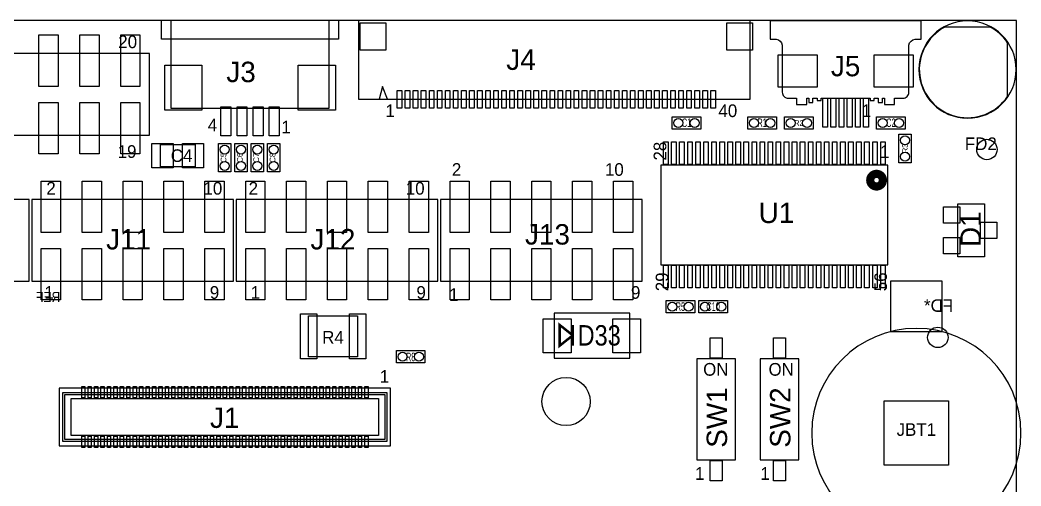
# Model space of a CAD drawing. Extents: x -5 to 100, y 0 to 70.
# Drawn here: x 38.1 to 100.3, y 41.1 to 70 of the extents above; entities that cross this region are included whole.
import ezdxf
from ezdxf.enums import TextEntityAlignment as Align

# ---------------------------------------------------------------- set-up
doc = ezdxf.new("R2010")
doc.units = 0
for name, color, linetype in [('BG_OUTLINE', 3, 'CONTINUOUS'), ('PG_ASSEMBLY_TOP', 23, 'CONTINUOUS'), ('PIN_BOTTOM', 211, 'CONTINUOUS'), ('PIN_TOP', 160, 'CONTINUOUS'), ('RD_ASSEMBLY_BOTTOM', 2, 'CONTINUOUS'), ('RD_ASSEMBLY_TOP', 2, 'CONTINUOUS')]:
    doc.layers.add(name, color=color, linetype=linetype)

msp = doc.modelspace()

# ---------------------------------------------------------------- linework, layer by layer
at = {"layer": 'BG_OUTLINE'}
for points in [[(99.9998, 70.006718), (0, 70.006718)], [(74.915014, 0), (99.9998, 0), (99.9998, 70.006718)]]:
    msp.add_lwpolyline(points, dxfattribs=at)
at = {"layer": 'PG_ASSEMBLY_TOP'}
for points in [[(57.858914, 70.03161), (57.858914, 68.83019), (46.860714, 68.83019), (46.860714, 70.03161)], [(59.093608, 70.000876), (59.093608, 65.100962), (83.443572, 65.100962), (83.443572, 70.000876)], [(20.863814, 62.865), (46.111414, 62.865), (46.111414, 67.945), (20.863814, 67.945)], [(60.893452, 65.100962), (60.593478, 65.901062), (60.39358, 65.100962)], [(80.376014, 63.246), (78.598014, 63.246), (78.598014, 64.008), (80.376014, 64.008)], [(85.075014, 63.246), (83.297014, 63.246), (83.297014, 64.008), (85.075014, 64.008)], [(85.583014, 64.008), (87.361014, 64.008), (87.361014, 63.246), (85.583014, 63.246)], [(93.076014, 63.246), (91.298014, 63.246), (91.298014, 64.008), (93.076014, 64.008)], [(93.4466, 62.93358), (93.4466, 61.15558), (92.6846, 61.15558), (92.6846, 62.93358)], [(46.784514, 62.2935), (48.943514, 62.2935), (48.943514, 60.8965), (46.784514, 60.8965)], [(50.404014, 60.579), (50.404014, 62.357), (51.166014, 62.357), (51.166014, 60.579)], [(51.420014, 60.579), (51.420014, 62.357), (52.182014, 62.357), (52.182014, 60.579)], [(52.436014, 60.579), (52.436014, 62.357), (53.198014, 62.357), (53.198014, 60.579)], [(53.452014, 60.579), (53.452014, 62.357), (54.214014, 62.357), (54.214014, 60.579)], [(77.898244, 61.011562), (77.898244, 54.811422), (91.997784, 54.811422), (91.997784, 61.011562)], [(26.09088, 53.77942), (38.63848, 53.77942), (38.63848, 58.85942), (26.09088, 58.85942)], [(38.79088, 53.77942), (51.33848, 53.77942), (51.33848, 58.85942), (38.79088, 58.85942)], [(51.49088, 53.77942), (64.03848, 53.77942), (64.03848, 58.85942), (51.49088, 58.85942)], [(64.19088, 53.77942), (76.73848, 53.77942), (76.73848, 58.85942), (64.19088, 58.85942)], [(98.003614, 58.5978), (98.003614, 55.2958), (96.352614, 55.2958), (96.352614, 58.5978)], [(79.995014, 51.816), (78.217014, 51.816), (78.217014, 52.578), (79.995014, 52.578)], [(82.027014, 51.816), (80.249014, 51.816), (80.249014, 52.578), (82.027014, 52.578)], [(71.2597, 48.9966), (75.9587, 48.9966), (75.9587, 51.7906), (71.2597, 51.7906)], [(59.043824, 51.62804), (59.043824, 49.08804), (55.995824, 49.08804), (55.995824, 51.62804)], [(61.454538, 49.47031), (63.232538, 49.47031), (63.232538, 48.70831), (61.454538, 48.70831)], [(80.13192, 42.66692), (82.52968, 42.66692), (82.52968, 48.96612), (80.13192, 48.96612)], [(84.06892, 42.66692), (86.46668, 42.66692), (86.466934, 48.96612), (84.068666, 48.96612)], [(61.094874, 47.131986), (40.494966, 47.131986), (40.494966, 43.55211), (61.094874, 43.55211)], [(60.858908, 43.818048), (40.730932, 43.818048), (40.730932, 46.866048), (60.858908, 46.866048)], [(60.350908, 44.199048), (41.238932, 44.199048), (41.238932, 46.485048), (60.350908, 46.485048)]]:
    msp.add_lwpolyline(points, close=True, dxfattribs=at)
for points in [[(57.259474, 70.03161), (57.259474, 64.52997), (47.460154, 64.52997), (47.460154, 70.03161)], [(60.731908, 43.945048), (40.857932, 43.945048), (40.857932, 46.739048), (60.731908, 46.739048), (60.731908, 43.945048), (60.604908, 43.945048)]]:
    msp.add_lwpolyline(points, dxfattribs=at)
for points in [[(94.073472, 69.98716), (84.675472, 69.98716), (84.675472, 68.84416), (85.056472, 68.84416, -0.333333), (85.437472, 68.46316), (85.437472, 65.54216, 0.414214), (85.818472, 65.16116), (86.326472, 65.16116), (86.326472, 64.78016), (86.961472, 64.78016), (86.961472, 65.16116), (87.088472, 65.16116), (87.088472, 64.90716), (87.342472, 64.90716), (87.342472, 65.16116), (87.596472, 65.16116), (87.596472, 65.03416), (87.850472, 65.03416), (87.850472, 65.16116), (90.898472, 65.16116), (90.898472, 65.03416), (91.152472, 65.03416), (91.152472, 65.16116), (91.406472, 65.16116), (91.406472, 64.90716), (91.660472, 64.90716), (91.660472, 65.16116), (91.787472, 65.16116), (91.787472, 64.78016), (92.422472, 64.78016), (92.422472, 65.16116), (92.930472, 65.16116, 0.414214), (93.311472, 65.54216), (93.311472, 68.46316, -0.333333), (93.692472, 68.84416), (94.073472, 68.84416)], [(99.97694, 66.95186, 1), (93.92666, 66.95186, 1)], [(100.273612, 44.34586, 1), (87.268812, 44.34586, 1)]]:
    msp.add_lwpolyline(points, format="xyb", close=True, dxfattribs=at)
at = {"layer": 'PG_ASSEMBLY_TOP', "const_width": 0.508}
msp.add_lwpolyline([(91.692222, 60.070492, 1), (90.903806, 60.070492, 1)], format="xyb", close=True, dxfattribs=at)
at = {"layer": 'PG_ASSEMBLY_TOP', "const_width": 0.1524}
msp.add_lwpolyline([(72.4154, 51.0667), (72.4154, 50.419), (71.6026, 51.0667), (71.6026, 49.7713), (72.4154, 50.419), (72.4154, 49.7713)], dxfattribs=at)
at = {"layer": 'PIN_BOTTOM'}
msp.add_lwpolyline([(99.440238, 68.622164, 0.122771), (98.364802, 69.59473), (95.538798, 69.59473, 1.279877), (99.440238, 65.281048)], format="xyb", close=True, dxfattribs=at)
for centre, radius in [((95.108014, 50.292), 0.635), ((72.001634, 46.303184), 1.499997)]:
    msp.add_circle(centre, radius, dxfattribs=at)
at = {"layer": 'PIN_TOP'}
for points in [[(59.19343, 69.851778), (60.79363, 69.851778), (60.79363, 68.149978), (59.19343, 68.149978)], [(81.993486, 69.851778), (83.593686, 69.851778), (83.593686, 68.149978), (81.993486, 68.149978)], [(39.240714, 65.9003), (39.240714, 69.1007), (40.434514, 69.1007), (40.434514, 65.9003)], [(41.780714, 65.9003), (41.780714, 69.1007), (42.974514, 69.1007), (42.974514, 65.9003)], [(44.320714, 65.9003), (44.320714, 69.1007), (45.514514, 69.1007), (45.514514, 65.9003)], [(87.596472, 65.86474), (85.183472, 65.86474), (85.183472, 67.87134), (87.596472, 67.87134)], [(91.152472, 67.87134), (93.565472, 67.87134), (93.565472, 65.86474), (91.152472, 65.86474)], [(49.365154, 67.22745), (49.365154, 64.43345), (47.053754, 64.43345), (47.053754, 67.22745)], [(57.665874, 67.22745), (57.665874, 64.43345), (55.354474, 64.43345), (55.354474, 67.22745)], [(61.783214, 64.554862), (61.503814, 64.554862), (61.503814, 65.647062), (61.783214, 65.647062)], [(62.28334, 64.554862), (62.00394, 64.554862), (62.00394, 65.647062), (62.28334, 65.647062)], [(62.783212, 64.554862), (62.503812, 64.554862), (62.503812, 65.647062), (62.783212, 65.647062)], [(63.283338, 64.554862), (63.003938, 64.554862), (63.003938, 65.647062), (63.283338, 65.647062)], [(63.78321, 64.554862), (63.50381, 64.554862), (63.50381, 65.647062), (63.78321, 65.647062)], [(64.283336, 64.554862), (64.003936, 64.554862), (64.003936, 65.647062), (64.283336, 65.647062)], [(64.783208, 64.554862), (64.503808, 64.554862), (64.503808, 65.647062), (64.783208, 65.647062)], [(65.283334, 64.554862), (65.003934, 64.554862), (65.003934, 65.647062), (65.283334, 65.647062)], [(65.783206, 64.554862), (65.503806, 64.554862), (65.503806, 65.647062), (65.783206, 65.647062)], [(66.283332, 64.554862), (66.003932, 64.554862), (66.003932, 65.647062), (66.283332, 65.647062)], [(66.783204, 64.554862), (66.503804, 64.554862), (66.503804, 65.647062), (66.783204, 65.647062)], [(67.28333, 64.554862), (67.00393, 64.554862), (67.00393, 65.647062), (67.28333, 65.647062)], [(67.783202, 64.554862), (67.503802, 64.554862), (67.503802, 65.647062), (67.783202, 65.647062)], [(68.283328, 64.554862), (68.003928, 64.554862), (68.003928, 65.647062), (68.283328, 65.647062)], [(68.7832, 64.554862), (68.5038, 64.554862), (68.5038, 65.647062), (68.7832, 65.647062)], [(69.283326, 64.554862), (69.003926, 64.554862), (69.003926, 65.647062), (69.283326, 65.647062)], [(69.783198, 64.554862), (69.503798, 64.554862), (69.503798, 65.647062), (69.783198, 65.647062)], [(70.283324, 64.554862), (70.003924, 64.554862), (70.003924, 65.647062), (70.283324, 65.647062)], [(70.783196, 64.554862), (70.503796, 64.554862), (70.503796, 65.647062), (70.783196, 65.647062)], [(71.283322, 64.554862), (71.003922, 64.554862), (71.003922, 65.647062), (71.283322, 65.647062)], [(71.783194, 64.554862), (71.503794, 64.554862), (71.503794, 65.647062), (71.783194, 65.647062)], [(72.28332, 64.554862), (72.00392, 64.554862), (72.00392, 65.647062), (72.28332, 65.647062)], [(72.783192, 64.554862), (72.503792, 64.554862), (72.503792, 65.647062), (72.783192, 65.647062)], [(73.283318, 64.554862), (73.003918, 64.554862), (73.003918, 65.647062), (73.283318, 65.647062)], [(73.78319, 64.554862), (73.50379, 64.554862), (73.50379, 65.647062), (73.78319, 65.647062)], [(74.283316, 64.554862), (74.003916, 64.554862), (74.003916, 65.647062), (74.283316, 65.647062)], [(74.783188, 64.554862), (74.503788, 64.554862), (74.503788, 65.647062), (74.783188, 65.647062)], [(75.283314, 64.554862), (75.003914, 64.554862), (75.003914, 65.647062), (75.283314, 65.647062)], [(75.783186, 64.554862), (75.503786, 64.554862), (75.503786, 65.647062), (75.783186, 65.647062)], [(76.283312, 64.554862), (76.003912, 64.554862), (76.003912, 65.647062), (76.283312, 65.647062)], [(76.783184, 64.554862), (76.503784, 64.554862), (76.503784, 65.647062), (76.783184, 65.647062)], [(77.28331, 64.554862), (77.00391, 64.554862), (77.00391, 65.647062), (77.28331, 65.647062)], [(77.783182, 64.554862), (77.503782, 64.554862), (77.503782, 65.647062), (77.783182, 65.647062)], [(78.283308, 64.554862), (78.003908, 64.554862), (78.003908, 65.647062), (78.283308, 65.647062)], [(78.78318, 64.554862), (78.50378, 64.554862), (78.50378, 65.647062), (78.78318, 65.647062)], [(79.283306, 64.554862), (79.003906, 64.554862), (79.003906, 65.647062), (79.283306, 65.647062)], [(79.783178, 64.554862), (79.503778, 64.554862), (79.503778, 65.647062), (79.783178, 65.647062)], [(80.283304, 64.554862), (80.003904, 64.554862), (80.003904, 65.647062), (80.283304, 65.647062)], [(80.783176, 64.554862), (80.503776, 64.554862), (80.503776, 65.647062), (80.783176, 65.647062)], [(81.283302, 64.554862), (81.003902, 64.554862), (81.003902, 65.647062), (81.283302, 65.647062)], [(39.240714, 61.7093), (39.240714, 64.9097), (40.434514, 64.9097), (40.434514, 61.7093)], [(41.780714, 61.7093), (41.780714, 64.9097), (42.974514, 64.9097), (42.974514, 61.7093)], [(44.320714, 61.7093), (44.320714, 64.9097), (45.514514, 64.9097), (45.514514, 61.7093)], [(88.256872, 65.17894), (88.256872, 63.37554), (87.952072, 63.37554), (87.952072, 65.17894)], [(88.764872, 65.17894), (88.764872, 63.37554), (88.460072, 63.37554), (88.460072, 65.17894)], [(89.272872, 65.17894), (89.272872, 63.37554), (88.968072, 63.37554), (88.968072, 65.17894)], [(89.780872, 65.17894), (89.780872, 63.37554), (89.476072, 63.37554), (89.476072, 65.17894)], [(90.288872, 65.17894), (90.288872, 63.37554), (89.984072, 63.37554), (89.984072, 65.17894)], [(90.796872, 65.17894), (90.796872, 63.37554), (90.492072, 63.37554), (90.492072, 65.17894)], [(51.163474, 64.63157), (51.163474, 62.82817), (50.553874, 62.82817), (50.553874, 64.63157)], [(52.164234, 64.63157), (52.164234, 62.82817), (51.554634, 62.82817), (51.554634, 64.63157)], [(53.164994, 64.63157), (53.164994, 62.82817), (52.555394, 62.82817), (52.555394, 64.63157)], [(54.165754, 64.63157), (54.165754, 62.82817), (53.556154, 62.82817), (53.556154, 64.63157)], [(47.571914, 60.833), (46.251114, 60.833), (46.251114, 62.357), (47.571914, 62.357)], [(49.476914, 60.833), (48.156114, 60.833), (48.156114, 62.357), (49.476914, 62.357)], [(78.060042, 62.445392), (78.339442, 62.445392), (78.339442, 61.048392), (78.060042, 61.048392)], [(78.559914, 62.445392), (78.839314, 62.445392), (78.839314, 61.048392), (78.559914, 61.048392)], [(79.059786, 62.445392), (79.339186, 62.445392), (79.339186, 61.048392), (79.059786, 61.048392)], [(79.559658, 62.445392), (79.839058, 62.445392), (79.839058, 61.048392), (79.559658, 61.048392)], [(80.05953, 62.445392), (80.33893, 62.445392), (80.33893, 61.048392), (80.05953, 61.048392)], [(80.559402, 62.445392), (80.838802, 62.445392), (80.838802, 61.048392), (80.559402, 61.048392)], [(81.059274, 62.445392), (81.338674, 62.445392), (81.338674, 61.048392), (81.059274, 61.048392)], [(81.559146, 62.445392), (81.838546, 62.445392), (81.838546, 61.048392), (81.559146, 61.048392)], [(82.059018, 62.445392), (82.338418, 62.445392), (82.338418, 61.048392), (82.059018, 61.048392)], [(82.55889, 62.445392), (82.83829, 62.445392), (82.83829, 61.048392), (82.55889, 61.048392)], [(83.058762, 62.445392), (83.338162, 62.445392), (83.338162, 61.048392), (83.058762, 61.048392)], [(83.558634, 62.445392), (83.838034, 62.445392), (83.838034, 61.048392), (83.558634, 61.048392)], [(84.058506, 62.445392), (84.337906, 62.445392), (84.337906, 61.048392), (84.058506, 61.048392)], [(84.558378, 62.445392), (84.837778, 62.445392), (84.837778, 61.048392), (84.558378, 61.048392)], [(85.05825, 62.445392), (85.33765, 62.445392), (85.33765, 61.048392), (85.05825, 61.048392)], [(85.558122, 62.445392), (85.837522, 62.445392), (85.837522, 61.048392), (85.558122, 61.048392)], [(86.057994, 62.445392), (86.337394, 62.445392), (86.337394, 61.048392), (86.057994, 61.048392)], [(86.557866, 62.445392), (86.837266, 62.445392), (86.837266, 61.048392), (86.557866, 61.048392)], [(87.057738, 62.445392), (87.337138, 62.445392), (87.337138, 61.048392), (87.057738, 61.048392)], [(87.55761, 62.445392), (87.83701, 62.445392), (87.83701, 61.048392), (87.55761, 61.048392)], [(88.057482, 62.445392), (88.336882, 62.445392), (88.336882, 61.048392), (88.057482, 61.048392)], [(88.557354, 62.445392), (88.836754, 62.445392), (88.836754, 61.048392), (88.557354, 61.048392)], [(89.057226, 62.445392), (89.336626, 62.445392), (89.336626, 61.048392), (89.057226, 61.048392)], [(89.557098, 62.445392), (89.836498, 62.445392), (89.836498, 61.048392), (89.557098, 61.048392)], [(90.05697, 62.445392), (90.33637, 62.445392), (90.33637, 61.048392), (90.05697, 61.048392)], [(90.556842, 62.445392), (90.836242, 62.445392), (90.836242, 61.048392), (90.556842, 61.048392)], [(91.056714, 62.445392), (91.336114, 62.445392), (91.336114, 61.048392), (91.056714, 61.048392)], [(91.556586, 62.445392), (91.835986, 62.445392), (91.835986, 61.048392), (91.556586, 61.048392)], [(39.38778, 56.81472), (39.38778, 60.01512), (40.58158, 60.01512), (40.58158, 56.81472)], [(41.92778, 56.81472), (41.92778, 60.01512), (43.12158, 60.01512), (43.12158, 56.81472)], [(44.46778, 56.81472), (44.46778, 60.01512), (45.66158, 60.01512), (45.66158, 56.81472)], [(47.00778, 56.81472), (47.00778, 60.01512), (48.20158, 60.01512), (48.20158, 56.81472)], [(49.54778, 56.81472), (49.54778, 60.01512), (50.74158, 60.01512), (50.74158, 56.81472)], [(52.08778, 56.81472), (52.08778, 60.01512), (53.28158, 60.01512), (53.28158, 56.81472)], [(54.62778, 56.81472), (54.62778, 60.01512), (55.82158, 60.01512), (55.82158, 56.81472)], [(57.16778, 56.81472), (57.16778, 60.01512), (58.36158, 60.01512), (58.36158, 56.81472)], [(59.70778, 56.81472), (59.70778, 60.01512), (60.90158, 60.01512), (60.90158, 56.81472)], [(62.24778, 56.81472), (62.24778, 60.01512), (63.44158, 60.01512), (63.44158, 56.81472)], [(64.78778, 56.81472), (64.78778, 60.01512), (65.98158, 60.01512), (65.98158, 56.81472)], [(67.32778, 56.81472), (67.32778, 60.01512), (68.52158, 60.01512), (68.52158, 56.81472)], [(69.86778, 56.81472), (69.86778, 60.01512), (71.06158, 60.01512), (71.06158, 56.81472)], [(72.40778, 56.81472), (72.40778, 60.01512), (73.60158, 60.01512), (73.60158, 56.81472)], [(74.94778, 56.81472), (74.94778, 60.01512), (76.14158, 60.01512), (76.14158, 56.81472)], [(95.463614, 58.4073), (96.479614, 58.4073), (96.479614, 57.3913), (95.463614, 57.3913)], [(97.749614, 57.4548), (98.765614, 57.4548), (98.765614, 56.4388), (97.749614, 56.4388)], [(95.463614, 56.5023), (96.479614, 56.5023), (96.479614, 55.4863), (95.463614, 55.4863)], [(39.38778, 52.62372), (39.38778, 55.82412), (40.58158, 55.82412), (40.58158, 52.62372)], [(41.92778, 52.62372), (41.92778, 55.82412), (43.12158, 55.82412), (43.12158, 52.62372)], [(44.46778, 52.62372), (44.46778, 55.82412), (45.66158, 55.82412), (45.66158, 52.62372)], [(47.00778, 52.62372), (47.00778, 55.82412), (48.20158, 55.82412), (48.20158, 52.62372)], [(49.54778, 52.62372), (49.54778, 55.82412), (50.74158, 55.82412), (50.74158, 52.62372)], [(52.08778, 52.62372), (52.08778, 55.82412), (53.28158, 55.82412), (53.28158, 52.62372)], [(54.62778, 52.62372), (54.62778, 55.82412), (55.82158, 55.82412), (55.82158, 52.62372)], [(57.16778, 52.62372), (57.16778, 55.82412), (58.36158, 55.82412), (58.36158, 52.62372)], [(59.70778, 52.62372), (59.70778, 55.82412), (60.90158, 55.82412), (60.90158, 52.62372)], [(62.24778, 52.62372), (62.24778, 55.82412), (63.44158, 55.82412), (63.44158, 52.62372)], [(64.78778, 52.62372), (64.78778, 55.82412), (65.98158, 55.82412), (65.98158, 52.62372)], [(67.32778, 52.62372), (67.32778, 55.82412), (68.52158, 55.82412), (68.52158, 52.62372)], [(69.86778, 52.62372), (69.86778, 55.82412), (71.06158, 55.82412), (71.06158, 52.62372)], [(72.40778, 52.62372), (72.40778, 55.82412), (73.60158, 55.82412), (73.60158, 52.62372)], [(74.94778, 52.62372), (74.94778, 55.82412), (76.14158, 55.82412), (76.14158, 52.62372)], [(78.060042, 54.774592), (78.339442, 54.774592), (78.339442, 53.377592), (78.060042, 53.377592)], [(78.559914, 54.774592), (78.839314, 54.774592), (78.839314, 53.377592), (78.559914, 53.377592)], [(79.059786, 54.774592), (79.339186, 54.774592), (79.339186, 53.377592), (79.059786, 53.377592)], [(79.559658, 54.774592), (79.839058, 54.774592), (79.839058, 53.377592), (79.559658, 53.377592)], [(80.05953, 54.774592), (80.33893, 54.774592), (80.33893, 53.377592), (80.05953, 53.377592)], [(80.559402, 54.774592), (80.838802, 54.774592), (80.838802, 53.377592), (80.559402, 53.377592)], [(81.059274, 54.774592), (81.338674, 54.774592), (81.338674, 53.377592), (81.059274, 53.377592)], [(81.559146, 54.774592), (81.838546, 54.774592), (81.838546, 53.377592), (81.559146, 53.377592)], [(82.059018, 54.774592), (82.338418, 54.774592), (82.338418, 53.377592), (82.059018, 53.377592)], [(82.55889, 54.774592), (82.83829, 54.774592), (82.83829, 53.377592), (82.55889, 53.377592)], [(83.058762, 54.774592), (83.338162, 54.774592), (83.338162, 53.377592), (83.058762, 53.377592)], [(83.558634, 54.774592), (83.838034, 54.774592), (83.838034, 53.377592), (83.558634, 53.377592)], [(84.058506, 54.774592), (84.337906, 54.774592), (84.337906, 53.377592), (84.058506, 53.377592)], [(84.558378, 54.774592), (84.837778, 54.774592), (84.837778, 53.377592), (84.558378, 53.377592)], [(85.05825, 54.774592), (85.33765, 54.774592), (85.33765, 53.377592), (85.05825, 53.377592)], [(85.558122, 54.774592), (85.837522, 54.774592), (85.837522, 53.377592), (85.558122, 53.377592)], [(86.057994, 54.774592), (86.337394, 54.774592), (86.337394, 53.377592), (86.057994, 53.377592)], [(86.557866, 54.774592), (86.837266, 54.774592), (86.837266, 53.377592), (86.557866, 53.377592)], [(87.057738, 54.774592), (87.337138, 54.774592), (87.337138, 53.377592), (87.057738, 53.377592)], [(87.55761, 54.774592), (87.83701, 54.774592), (87.83701, 53.377592), (87.55761, 53.377592)], [(88.057482, 54.774592), (88.336882, 54.774592), (88.336882, 53.377592), (88.057482, 53.377592)], [(88.557354, 54.774592), (88.836754, 54.774592), (88.836754, 53.377592), (88.557354, 53.377592)], [(89.057226, 54.774592), (89.336626, 54.774592), (89.336626, 53.377592), (89.057226, 53.377592)], [(89.557098, 54.774592), (89.836498, 54.774592), (89.836498, 53.377592), (89.557098, 53.377592)], [(90.05697, 54.774592), (90.33637, 54.774592), (90.33637, 53.377592), (90.05697, 53.377592)], [(90.556842, 54.774592), (90.836242, 54.774592), (90.836242, 53.377592), (90.556842, 53.377592)], [(91.056714, 54.774592), (91.336114, 54.774592), (91.336114, 53.377592), (91.056714, 53.377592)], [(91.556586, 54.774592), (91.835986, 54.774592), (91.835986, 53.377592), (91.556586, 53.377592)], [(92.183712, 53.80736), (95.358712, 53.80736), (95.358712, 50.63236), (92.183712, 50.63236)], [(56.516524, 51.75504), (56.516524, 48.96104), (55.500524, 48.96104), (55.500524, 51.75504)], [(59.564524, 51.75504), (59.564524, 48.96104), (58.548524, 48.96104), (58.548524, 51.75504)], [(70.5866, 49.3395), (70.5866, 51.4477), (72.3138, 51.4477), (72.3138, 49.3395)], [(74.9046, 49.3395), (74.9046, 51.4477), (76.6318, 51.4477), (76.6318, 49.3395)], [(80.95107, 48.99152), (80.95107, 50.26152), (81.71053, 50.26152), (81.71053, 48.99152)], [(84.88807, 48.99152), (84.88807, 50.26152), (85.64753, 50.26152), (85.64753, 48.99152)], [(42.094785, 47.232062), (42.094785, 46.532038), (41.894887, 46.532038), (41.894887, 47.232062)], [(42.494835, 47.232062), (42.494835, 46.532038), (42.294937, 46.532038), (42.294937, 47.232062)], [(42.894885, 47.232062), (42.894885, 46.532038), (42.694987, 46.532038), (42.694987, 47.232062)], [(43.294935, 47.232062), (43.294935, 46.532038), (43.095037, 46.532038), (43.095037, 47.232062)], [(43.694985, 47.232062), (43.694985, 46.532038), (43.495087, 46.532038), (43.495087, 47.232062)], [(44.094781, 47.232062), (44.094781, 46.532038), (43.894883, 46.532038), (43.894883, 47.232062)], [(44.494831, 47.232062), (44.494831, 46.532038), (44.294933, 46.532038), (44.294933, 47.232062)], [(44.894881, 47.232062), (44.894881, 46.532038), (44.694983, 46.532038), (44.694983, 47.232062)], [(45.294931, 47.232062), (45.294931, 46.532038), (45.095033, 46.532038), (45.095033, 47.232062)], [(45.694981, 47.232062), (45.694981, 46.532038), (45.495083, 46.532038), (45.495083, 47.232062)], [(46.094777, 47.232062), (46.094777, 46.532038), (45.894879, 46.532038), (45.894879, 47.232062)], [(46.494827, 47.232062), (46.494827, 46.532038), (46.294929, 46.532038), (46.294929, 47.232062)], [(46.894877, 47.232062), (46.894877, 46.532038), (46.694979, 46.532038), (46.694979, 47.232062)], [(47.294927, 47.232062), (47.294927, 46.532038), (47.095029, 46.532038), (47.095029, 47.232062)], [(47.694977, 47.232062), (47.694977, 46.532038), (47.495079, 46.532038), (47.495079, 47.232062)], [(48.094773, 47.232062), (48.094773, 46.532038), (47.894875, 46.532038), (47.894875, 47.232062)], [(48.494823, 47.232062), (48.494823, 46.532038), (48.294925, 46.532038), (48.294925, 47.232062)], [(48.894873, 47.232062), (48.894873, 46.532038), (48.694975, 46.532038), (48.694975, 47.232062)], [(49.294923, 47.232062), (49.294923, 46.532038), (49.095025, 46.532038), (49.095025, 47.232062)], [(49.694973, 47.232062), (49.694973, 46.532038), (49.495075, 46.532038), (49.495075, 47.232062)], [(50.094769, 47.232062), (50.094769, 46.532038), (49.894871, 46.532038), (49.894871, 47.232062)], [(50.494819, 47.232062), (50.494819, 46.532038), (50.294921, 46.532038), (50.294921, 47.232062)], [(50.894869, 47.232062), (50.894869, 46.532038), (50.694971, 46.532038), (50.694971, 47.232062)], [(51.294919, 47.232062), (51.294919, 46.532038), (51.095021, 46.532038), (51.095021, 47.232062)], [(51.694969, 47.232062), (51.694969, 46.532038), (51.495071, 46.532038), (51.495071, 47.232062)], [(52.094765, 47.232062), (52.094765, 46.532038), (51.894867, 46.532038), (51.894867, 47.232062)], [(52.494815, 47.232062), (52.494815, 46.532038), (52.294917, 46.532038), (52.294917, 47.232062)], [(52.894865, 47.232062), (52.894865, 46.532038), (52.694967, 46.532038), (52.694967, 47.232062)], [(53.294915, 47.232062), (53.294915, 46.532038), (53.095017, 46.532038), (53.095017, 47.232062)], [(53.694965, 47.232062), (53.694965, 46.532038), (53.495067, 46.532038), (53.495067, 47.232062)], [(54.094761, 47.232062), (54.094761, 46.532038), (53.894863, 46.532038), (53.894863, 47.232062)], [(54.494811, 47.232062), (54.494811, 46.532038), (54.294913, 46.532038), (54.294913, 47.232062)], [(54.894861, 47.232062), (54.894861, 46.532038), (54.694963, 46.532038), (54.694963, 47.232062)], [(55.294911, 47.232062), (55.294911, 46.532038), (55.095013, 46.532038), (55.095013, 47.232062)], [(55.694961, 47.232062), (55.694961, 46.532038), (55.495063, 46.532038), (55.495063, 47.232062)], [(56.094757, 47.232062), (56.094757, 46.532038), (55.894859, 46.532038), (55.894859, 47.232062)], [(56.494807, 47.232062), (56.494807, 46.532038), (56.294909, 46.532038), (56.294909, 47.232062)], [(56.894857, 47.232062), (56.894857, 46.532038), (56.694959, 46.532038), (56.694959, 47.232062)], [(57.294907, 47.232062), (57.294907, 46.532038), (57.095009, 46.532038), (57.095009, 47.232062)], [(57.694957, 47.232062), (57.694957, 46.532038), (57.495059, 46.532038), (57.495059, 47.232062)], [(58.094753, 47.232062), (58.094753, 46.532038), (57.894855, 46.532038), (57.894855, 47.232062)], [(58.494803, 47.232062), (58.494803, 46.532038), (58.294905, 46.532038), (58.294905, 47.232062)], [(58.894853, 47.232062), (58.894853, 46.532038), (58.694955, 46.532038), (58.694955, 47.232062)], [(59.294903, 47.232062), (59.294903, 46.532038), (59.095005, 46.532038), (59.095005, 47.232062)], [(59.694953, 47.232062), (59.694953, 46.532038), (59.495055, 46.532038), (59.495055, 47.232062)], [(91.777312, 46.33976), (95.765112, 46.33976), (95.765112, 42.35196), (91.777312, 42.35196)], [(42.094785, 44.152058), (42.094785, 43.452034), (41.894887, 43.452034), (41.894887, 44.152058)], [(42.494835, 44.152058), (42.494835, 43.452034), (42.294937, 43.452034), (42.294937, 44.152058)], [(42.894885, 44.152058), (42.894885, 43.452034), (42.694987, 43.452034), (42.694987, 44.152058)], [(43.294935, 44.152058), (43.294935, 43.452034), (43.095037, 43.452034), (43.095037, 44.152058)], [(43.694985, 44.152058), (43.694985, 43.452034), (43.495087, 43.452034), (43.495087, 44.152058)], [(44.094781, 44.152058), (44.094781, 43.452034), (43.894883, 43.452034), (43.894883, 44.152058)], [(44.494831, 44.152058), (44.494831, 43.452034), (44.294933, 43.452034), (44.294933, 44.152058)], [(44.894881, 44.152058), (44.894881, 43.452034), (44.694983, 43.452034), (44.694983, 44.152058)], [(45.294931, 44.152058), (45.294931, 43.452034), (45.095033, 43.452034), (45.095033, 44.152058)], [(45.694981, 44.152058), (45.694981, 43.452034), (45.495083, 43.452034), (45.495083, 44.152058)], [(46.094777, 44.152058), (46.094777, 43.452034), (45.894879, 43.452034), (45.894879, 44.152058)], [(46.494827, 44.152058), (46.494827, 43.452034), (46.294929, 43.452034), (46.294929, 44.152058)], [(46.894877, 44.152058), (46.894877, 43.452034), (46.694979, 43.452034), (46.694979, 44.152058)], [(47.294927, 44.152058), (47.294927, 43.452034), (47.095029, 43.452034), (47.095029, 44.152058)], [(47.694977, 44.152058), (47.694977, 43.452034), (47.495079, 43.452034), (47.495079, 44.152058)], [(48.094773, 44.152058), (48.094773, 43.452034), (47.894875, 43.452034), (47.894875, 44.152058)], [(48.494823, 44.152058), (48.494823, 43.452034), (48.294925, 43.452034), (48.294925, 44.152058)], [(48.894873, 44.152058), (48.894873, 43.452034), (48.694975, 43.452034), (48.694975, 44.152058)], [(49.294923, 44.152058), (49.294923, 43.452034), (49.095025, 43.452034), (49.095025, 44.152058)], [(49.694973, 44.152058), (49.694973, 43.452034), (49.495075, 43.452034), (49.495075, 44.152058)], [(50.094769, 44.152058), (50.094769, 43.452034), (49.894871, 43.452034), (49.894871, 44.152058)], [(50.494819, 44.152058), (50.494819, 43.452034), (50.294921, 43.452034), (50.294921, 44.152058)], [(50.894869, 44.152058), (50.894869, 43.452034), (50.694971, 43.452034), (50.694971, 44.152058)], [(51.294919, 44.152058), (51.294919, 43.452034), (51.095021, 43.452034), (51.095021, 44.152058)], [(51.694969, 44.152058), (51.694969, 43.452034), (51.495071, 43.452034), (51.495071, 44.152058)], [(52.094765, 44.152058), (52.094765, 43.452034), (51.894867, 43.452034), (51.894867, 44.152058)], [(52.494815, 44.152058), (52.494815, 43.452034), (52.294917, 43.452034), (52.294917, 44.152058)], [(52.894865, 44.152058), (52.894865, 43.452034), (52.694967, 43.452034), (52.694967, 44.152058)], [(53.294915, 44.152058), (53.294915, 43.452034), (53.095017, 43.452034), (53.095017, 44.152058)], [(53.694965, 44.152058), (53.694965, 43.452034), (53.495067, 43.452034), (53.495067, 44.152058)], [(54.094761, 44.152058), (54.094761, 43.452034), (53.894863, 43.452034), (53.894863, 44.152058)], [(54.494811, 44.152058), (54.494811, 43.452034), (54.294913, 43.452034), (54.294913, 44.152058)], [(54.894861, 44.152058), (54.894861, 43.452034), (54.694963, 43.452034), (54.694963, 44.152058)], [(55.294911, 44.152058), (55.294911, 43.452034), (55.095013, 43.452034), (55.095013, 44.152058)], [(55.694961, 44.152058), (55.694961, 43.452034), (55.495063, 43.452034), (55.495063, 44.152058)], [(56.094757, 44.152058), (56.094757, 43.452034), (55.894859, 43.452034), (55.894859, 44.152058)], [(56.494807, 44.152058), (56.494807, 43.452034), (56.294909, 43.452034), (56.294909, 44.152058)], [(56.894857, 44.152058), (56.894857, 43.452034), (56.694959, 43.452034), (56.694959, 44.152058)], [(57.294907, 44.152058), (57.294907, 43.452034), (57.095009, 43.452034), (57.095009, 44.152058)], [(57.694957, 44.152058), (57.694957, 43.452034), (57.495059, 43.452034), (57.495059, 44.152058)], [(58.094753, 44.152058), (58.094753, 43.452034), (57.894855, 43.452034), (57.894855, 44.152058)], [(58.494803, 44.152058), (58.494803, 43.452034), (58.294905, 43.452034), (58.294905, 44.152058)], [(58.894853, 44.152058), (58.894853, 43.452034), (58.694955, 43.452034), (58.694955, 44.152058)], [(59.294903, 44.152058), (59.294903, 43.452034), (59.095005, 43.452034), (59.095005, 44.152058)], [(59.694953, 44.152058), (59.694953, 43.452034), (59.495055, 43.452034), (59.495055, 44.152058)], [(80.95107, 41.37152), (80.95107, 42.64152), (81.71053, 42.64152), (81.71053, 41.37152)], [(84.88807, 41.37152), (84.88807, 42.64152), (85.64753, 42.64152), (85.64753, 41.37152)]]:
    msp.add_lwpolyline(points, close=True, dxfattribs=at)
msp.add_lwpolyline([(99.440238, 68.622164, 0.122771), (98.364802, 69.59473), (95.538798, 69.59473, 1.279877), (99.440238, 65.281048)], format="xyb", close=True, dxfattribs=at)
for centre, radius in [((78.979014, 63.627), 0.2794), ((79.995014, 63.627), 0.2794), ((83.678014, 63.627), 0.2794), ((84.694014, 63.627), 0.2794), ((85.964014, 63.627), 0.2794), ((86.980014, 63.627), 0.2794), ((91.679014, 63.627), 0.2794), ((92.695014, 63.627), 0.2794), ((50.785014, 61.976), 0.2794), ((51.801014, 61.976), 0.2794), ((52.817014, 61.976), 0.2794), ((53.833014, 61.976), 0.2794), ((93.0656, 62.55258), 0.2794), ((98.156014, 61.976), 0.635), ((93.0656, 61.53658), 0.2794), ((50.785014, 60.96), 0.2794), ((51.801014, 60.96), 0.2794), ((52.817014, 60.96), 0.2794), ((53.833014, 60.96), 0.2794), ((78.598014, 52.197), 0.2794), ((79.614014, 52.197), 0.2794), ((80.630014, 52.197), 0.2794), ((81.646014, 52.197), 0.2794), ((61.835538, 49.08931), 0.2794), ((62.851538, 49.08931), 0.2794), ((72.001634, 46.303184), 1.499997)]:
    msp.add_circle(centre, radius, dxfattribs=at)

# ---------------------------------------------------------------- texts
at = {"layer": 'PG_ASSEMBLY_TOP'}
for s, p in [('20', (44.168314, 68.28282)), ('1', (60.779914, 63.9953)), ('40', (81.468214, 63.9953)), ('1', (90.370914, 63.9953)), ('4', (49.730914, 63.1063)), ('1', (54.302914, 62.9793)), ('19', (44.130214, 61.4553)), ('1', (91.513914, 61.4553)), ('2', (64.90208, 60.34024)), ('10', (74.41438, 60.34024)), ('2', (39.697914, 59.1693)), ('10', (49.464214, 59.1693)), ('2', (52.270914, 59.1693)), ('10', (62.037214, 59.1693)), ('1', (39.570914, 52.6923)), ('9', (49.857914, 52.6923)), ('1', (52.397914, 52.6923)), ('9', (62.6999, 52.6923)), ('1', (64.7319, 52.5653)), ('9', (76.0349, 52.6923)), ('1', (60.423298, 47.467266))]:
    msp.add_text(s, height=0.7874, dxfattribs=at).set_placement(p)
for s, p in [('28', (78.229714, 61.2902)), ('29', (78.356714, 53.1622)), ('56', (91.945714, 53.1622))]:
    msp.add_text(s, height=0.7874, rotation=90, dxfattribs=at).set_placement(p)
at = {"layer": 'PG_ASSEMBLY_TOP', "width": 0.987138}
for s, p in [('ON', (80.52308, 47.90948)), ('ON', (84.58708, 47.90948)), ('1', (80.01508, 41.43248)), ('1', (84.07908, 41.43248))]:
    msp.add_text(s, height=0.78994, dxfattribs=at).set_placement(p)
at = {"layer": 'RD_ASSEMBLY_BOTTOM', "text_generation_flag": 2, "width": 0.88}
msp.add_text('REF', height=0.635, dxfattribs=at).set_placement((40.5638, 52.488592))
at = {"layer": 'RD_ASSEMBLY_BOTTOM', "text_generation_flag": 2}
msp.add_text('FD*', height=0.7874, dxfattribs=at).set_placement((96.060514, 51.8795))
at = {"layer": 'RD_ASSEMBLY_TOP'}
for s, height, width, p in [('J4', 1.27, 1.02, (69.200014, 66.929)), ('J3', 1.27, 1.02, (51.801014, 66.167)), ('J5', 1.27, 1.02, (89.374472, 66.53276)), ('C1', 0.5334, 0.619048, (79.487014, 63.373)), ('R1', 0.5334, 0.619048, (84.186014, 63.373)), ('R2', 0.3556, 0.857143, (86.472014, 63.4492)), ('C2', 0.5334, 0.619048, (92.187014, 63.373)), ('U1', 1.27, 1.02, (85.075014, 57.404)), ('J11', 1.27, 1.02, (44.81068, 55.76062)), ('J12', 1.27, 1.02, (57.51068, 55.76062)), ('R5', 0.5334, 0.619048, (79.106014, 51.943)), ('C10', 0.5334, 0.619048, (81.138014, 51.943)), ('R8', 0.5334, 0.619048, (62.343538, 48.80991)), ('J1', 1.27, 1.02, (50.785014, 44.661582))]:
    msp.add_text(s, height=height, dxfattribs=dict(at, width=width)).set_placement(p, align=Align.CENTER)
for s, height, width, p in [('R3', 0.3556, 0.857143, (93.2434, 62.04458)), ('C5', 0.3556, 0.857143, (50.886614, 61.468)), ('C6', 0.3556, 0.857143, (51.902614, 61.468)), ('C7', 0.3556, 0.857143, (52.918614, 61.468)), ('C8', 0.3556, 0.857143, (53.934614, 61.468)), ('D1', 1.27, 1.02, (97.775014, 57.023)), ('SW1', 1.27, 1.02, (82.008218, 45.305218)), ('SW2', 1.27, 1.02, (85.945218, 45.305218))]:
    msp.add_text(s, height=height, rotation=90, dxfattribs=dict(at, width=width)).set_placement(p, align=Align.CENTER)
for s, p in [('FD2', (96.782128, 61.940694)), ('C4', (47.432214, 61.2013))]:
    msp.add_text(s, height=0.7874, dxfattribs=at).set_placement(p)
for s, width, p in [('J13', 1.02, (69.44868, 56.06542)), ('D33', 0.86, (72.7202, 49.784))]:
    msp.add_text(s, height=1.27, dxfattribs=dict(at, width=width)).set_placement(p)
for s, p in [('R4', (57.516014, 49.902618)), ('JBT1', (93.771212, 44.16806))]:
    msp.add_text(s, height=0.7874, dxfattribs=at).set_placement(p, align=Align.CENTER)

doc.saveas('drawing.dxf')
